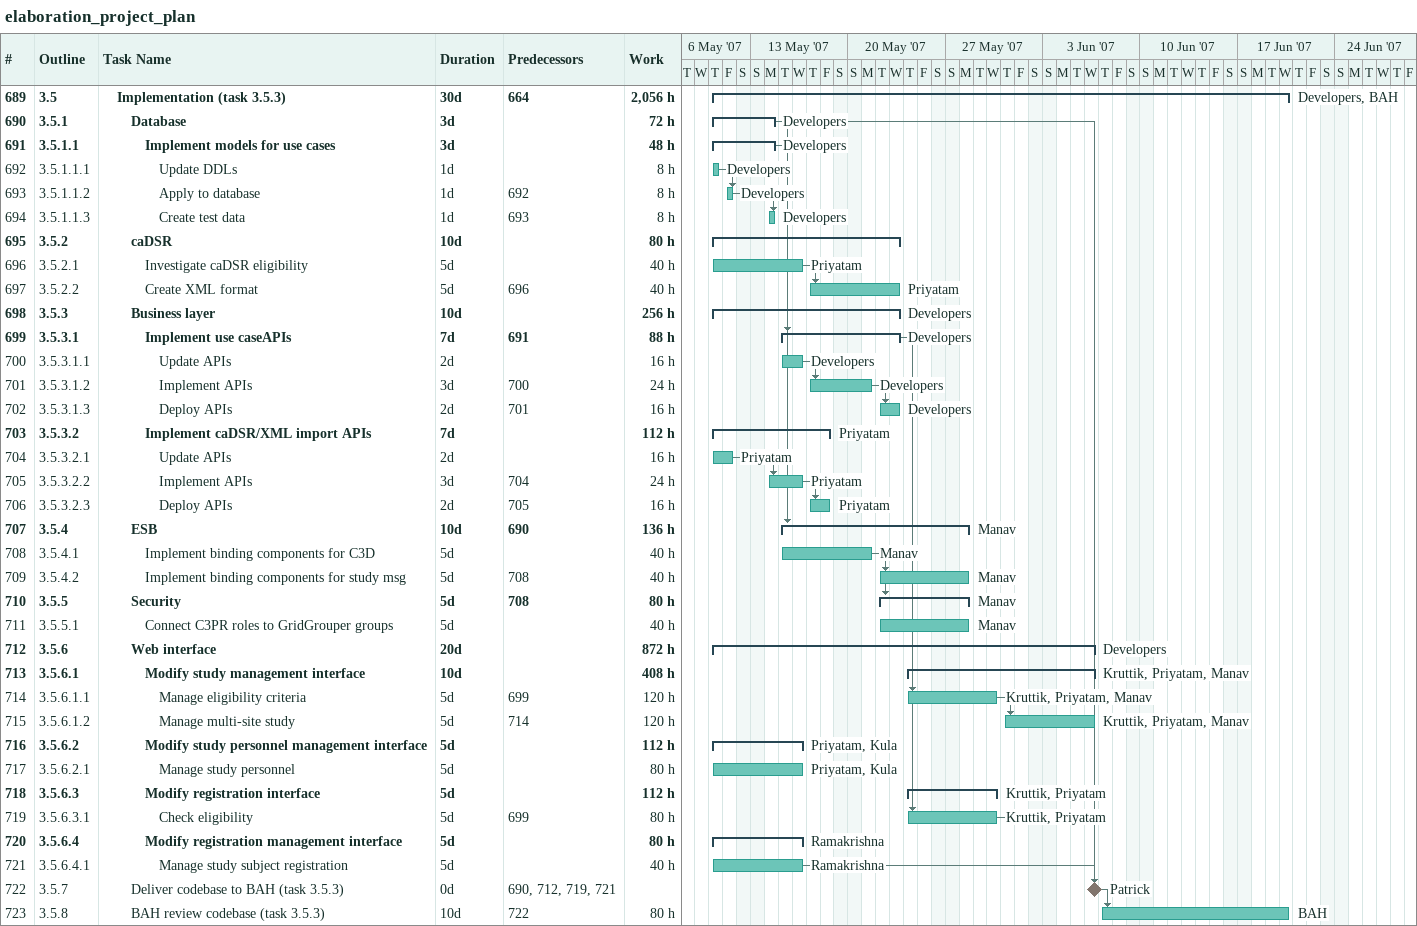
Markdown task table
elaboration_project_plan

| ID | WBS | Task | Duration | Start | Finish | Predecessors | Resources | Work (h) |
|---|---|---|---|---|---|---|---|---|
| 689 | 3.5 | **Implementation (task 3.5.3)** | 30d | 2007-05-10 | 2007-06-20 | 664 | Developers, BAH | 2056 |
| 690 | 3.5.1 | **Database** | 3d | 2007-05-10 | 2007-05-14 |  | Developers | 72 |
| 691 | 3.5.1.1 | **Implement models for use cases** | 3d | 2007-05-10 | 2007-05-14 |  | Developers | 48 |
| 692 | 3.5.1.1.1 | Update DDLs | 1d | 2007-05-10 | 2007-05-10 |  | Developers | 8 |
| 693 | 3.5.1.1.2 | Apply to database | 1d | 2007-05-11 | 2007-05-11 | 692 | Developers | 8 |
| 694 | 3.5.1.1.3 | Create test data | 1d | 2007-05-14 | 2007-05-14 | 693 | Developers | 8 |
| 695 | 3.5.2 | **caDSR** | 10d | 2007-05-10 | 2007-05-23 |  |  | 80 |
| 696 | 3.5.2.1 | Investigate caDSR eligibility | 5d | 2007-05-10 | 2007-05-16 |  | Priyatam | 40 |
| 697 | 3.5.2.2 | Create XML format | 5d | 2007-05-17 | 2007-05-23 | 696 | Priyatam | 40 |
| 698 | 3.5.3 | **Business layer** | 10d | 2007-05-10 | 2007-05-23 |  | Developers | 256 |
| 699 | 3.5.3.1 | **Implement use caseAPIs** | 7d | 2007-05-15 | 2007-05-23 | 691 | Developers | 88 |
| 700 | 3.5.3.1.1 | Update APIs | 2d | 2007-05-15 | 2007-05-16 |  | Developers | 16 |
| 701 | 3.5.3.1.2 | Implement APIs | 3d | 2007-05-17 | 2007-05-21 | 700 | Developers | 24 |
| 702 | 3.5.3.1.3 | Deploy APIs | 2d | 2007-05-22 | 2007-05-23 | 701 | Developers | 16 |
| 703 | 3.5.3.2 | **Implement caDSR/XML import APIs** | 7d | 2007-05-10 | 2007-05-18 |  | Priyatam | 112 |
| 704 | 3.5.3.2.1 | Update APIs | 2d | 2007-05-10 | 2007-05-11 |  | Priyatam | 16 |
| 705 | 3.5.3.2.2 | Implement APIs | 3d | 2007-05-14 | 2007-05-16 | 704 | Priyatam | 24 |
| 706 | 3.5.3.2.3 | Deploy APIs | 2d | 2007-05-17 | 2007-05-18 | 705 | Priyatam | 16 |
| 707 | 3.5.4 | **ESB** | 10d | 2007-05-15 | 2007-05-28 | 690 | Manav | 136 |
| 708 | 3.5.4.1 | Implement binding components for C3D | 5d | 2007-05-15 | 2007-05-21 |  | Manav | 40 |
| 709 | 3.5.4.2 | Implement binding components for study msg | 5d | 2007-05-22 | 2007-05-28 | 708 | Manav | 40 |
| 710 | 3.5.5 | **Security** | 5d | 2007-05-22 | 2007-05-28 | 708 | Manav | 80 |
| 711 | 3.5.5.1 | Connect C3PR roles to GridGrouper groups | 5d | 2007-05-22 | 2007-05-28 |  | Manav | 40 |
| 712 | 3.5.6 | **Web interface** | 20d | 2007-05-10 | 2007-06-06 |  | Developers | 872 |
| 713 | 3.5.6.1 | **Modify study management interface** | 10d | 2007-05-24 | 2007-06-06 |  | Kruttik, Priyatam, Manav | 408 |
| 714 | 3.5.6.1.1 | Manage eligibility criteria | 5d | 2007-05-24 | 2007-05-30 | 699 | Kruttik, Priyatam, Manav | 120 |
| 715 | 3.5.6.1.2 | Manage multi-site study | 5d | 2007-05-31 | 2007-06-06 | 714 | Kruttik, Priyatam, Manav | 120 |
| 716 | 3.5.6.2 | **Modify study personnel management interface** | 5d | 2007-05-10 | 2007-05-16 |  | Priyatam, Kula | 112 |
| 717 | 3.5.6.2.1 | Manage study personnel | 5d | 2007-05-10 | 2007-05-16 |  | Priyatam, Kula | 80 |
| 718 | 3.5.6.3 | **Modify registration interface** | 5d | 2007-05-24 | 2007-05-30 |  | Kruttik, Priyatam | 112 |
| 719 | 3.5.6.3.1 | Check eligibility | 5d | 2007-05-24 | 2007-05-30 | 699 | Kruttik, Priyatam | 80 |
| 720 | 3.5.6.4 | **Modify registration management interface** | 5d | 2007-05-10 | 2007-05-16 |  | Ramakrishna | 80 |
| 721 | 3.5.6.4.1 | Manage study subject registration | 5d | 2007-05-10 | 2007-05-16 |  | Ramakrishna | 40 |
| 722 | 3.5.7 | Deliver codebase to BAH (task 3.5.3) | 0d | 2007-06-06 | 2007-06-06 | 690, 712, 719, 721 | Patrick |  |
| 723 | 3.5.8 | BAH review codebase (task 3.5.3) | 10d | 2007-06-07 | 2007-06-20 | 722 | BAH | 80 |
